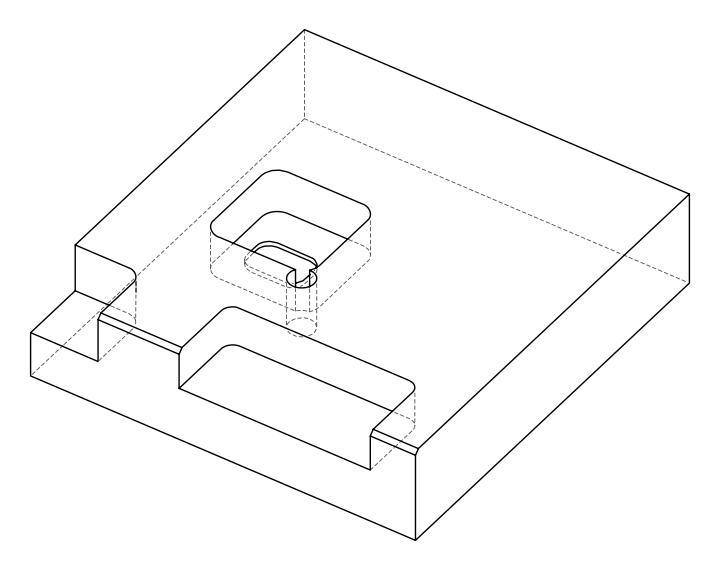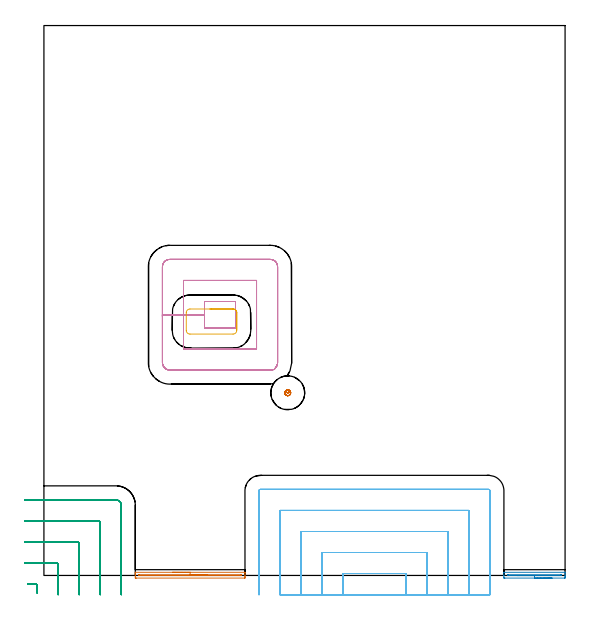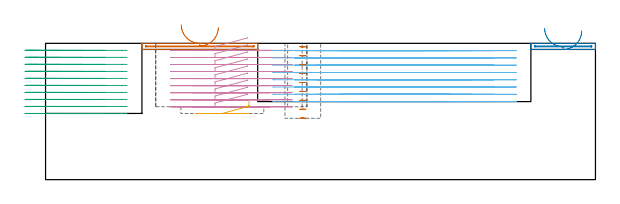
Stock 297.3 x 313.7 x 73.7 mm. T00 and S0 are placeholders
(PLAN: 7 operations, 1 tool changes, 43.7 min)
(1 AREA_MILL | FG_CHAMFER_SURFACE | UGT0205_001 | 1.15 min | 368 mm3)
(2 AREA_MILL_1 | FG_CHAMFER_SURFACE_1 | UGT0205_001 | 0.7 min | 202 mm3)
(3 MILL_CORNER_NOTCH_RECTANGULAR | CORNER_NOTCH_RECTANGULAR | NXT0201_012 | Follow Part, ap 4, ae 75% | 7.23 min | 99931 mm3)
(4 MILL_RECTANGULAR_POCKET | POCKET_RECTANGULAR_STRAIGHT | NXT0201_012 | Follow Part, ap 4, ae 75% | 10.04 min | 217370 mm3)
(5 MILL_RECTANGULAR_POCKET_1 | POCKET_RECTANGULAR_STRAIGHT_1 | NXT0201_012 | Follow Part, ap 4, ae 75% | 0.28 min | 4574 mm3)
(6 MILL_SLOT | SLOT_PARTIAL_RECTANGULAR | NXT0201_012 | Follow Part, ap 4, ae 75% | 23.72 min | 264594 mm3)
(7 MILL_BLIND_HOLE_FROM_SOLID_MATERIAL | STEP1POCKET | NXT0201_012 | Spiral | 0.57 min | 11428 mm3)
(TOOL UGT0205_001 | Chamfer Mill 20 x 3 x 45 deg. | D20 FL50 Z2)
(TOOL NXT0201_012 | ENDMILL 16mm [2P460-1600-NA 1630] | D16 FL38 Z6)
(OP 1 AREA_MILL)
G17 G21 G94 G90
T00 M6
G54
G17 G0 G90 X73.4 Y1.8 S1061 M3
G43 Z83.7 H0
G94 G1 X73.438 Z82.828 F250.
X73.552 Z81.963
X73.741 Z81.112
X74.003 Z80.28
X74.337 Z79.474
X74.74 Z78.7
X75.208 Z77.964
X75.74 Z77.272
X76.329 Z76.629
X76.972 Z76.039
X77.664 Z75.508
X78.4 Z75.04
X79.174 Z74.637
X79.98 Z74.303
X80.812 Z74.041
X81.663 Z73.852
X82.528 Z73.738
X83.4 Z73.7
X114.567
X114.69 Y1.797 Z73.688
X114.698 Y1.7 Z73.592
X114.7 Y1.597 Z73.496
Y0.939 Z72.838
Y0.234 Z72.133
Y-0.287 Z71.609
Y-0.547 Z71.35
Y-1.16 Z70.736
Y-1.42 Z70.477
X114.697 Y-1.491 Z70.405
X114.394 Y-1.5 Z70.4
X52.678
X52.405 Y-1.498 Z70.402
X52.103 Y-1.491 Z70.405
X52.1 Y-1.42 Z70.477
Y-0.287 Z71.609
Y0.234 Z72.133
Y0.939 Z72.838
Y1.597 Z73.496
X52.102 Y1.7 Z73.592
X52.11 Y1.797 Z73.688
X52.233 Y1.8 Z73.7
X83.4
Y0.386 Z72.286
X112.341
X112.547 Y0.384 Z72.284
X112.667 Y0.381 Z72.281
X112.689 Y0.379 Z72.279
X112.694 Y0.364 Z72.264
X112.697 Y0.345 Z72.245
X112.699 Y0.235 Z72.135
X112.693 Y-0.026 Z71.874
X112.69 Y-0.078 Z71.822
X112.581 Y-0.081 Z71.819
X112.341 Y-0.084 Z71.816
X112.136 Y-0.086 Z71.814
X111.931
X54.459
X54.253 Y-0.085 Z71.815
X54.133 Y-0.081 Z71.819
X54.111 Y-0.079 Z71.821
X54.106 Y-0.065 Z71.835
X54.103 Y-0.045 Z71.855
X54.101 Y0.064 Z71.964
X54.109 Y0.271 Z72.171
X54.115 Y0.379 Z72.279
X54.143 Y0.382 Z72.282
X54.216 Y0.384 Z72.284
X54.364 Y0.385 Z72.285
X54.459 Y0.386 Z72.286
X83.4
X84.272 Z72.324
X85.136 Z72.438
X85.988 Z72.626
X86.82 Z72.889
X87.626 Z73.223
X88.4 Z73.625
X89.136 Z74.094
X89.828 Z74.625
X90.471 Z75.215
X91.06 Z75.858
X91.591 Z76.55
X92.06 Z77.286
X92.463 Z78.059
X92.797 Z78.865
X93.059 Z79.697
X93.248 Z80.549
X93.362 Z81.414
X93.4 Z82.286
G0 Z83.7
M5
M2
(OP 2 AREA_MILL_1)
G17 G21 G94 G90
T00 M6
G54
G17 G0 G90 X289.85 Y-1.5 S1061 M3
G43 Z83.7 H0
Z80.4
G94 G1 X289.812 Z79.528 F250.
X289.698 Z78.663
X289.509 Z77.812
X289.247 Z76.98
X288.913 Z76.174
X288.51 Z75.4
X288.042 Z74.664
X287.51 Z73.972
X286.921 Z73.329
X286.278 Z72.739
X285.586 Z72.208
X284.85 Z71.74
X284.076 Z71.337
X283.27 Z71.003
X282.438 Z70.741
X281.586 Z70.552
X280.722 Z70.438
X279.85 Z70.4
X262.958
X262.685 Y-1.498 Z70.402
X262.402 Y-1.491 Z70.405
X262.4 Y-1.383 Z70.515
Y-0.287 Z71.609
Y0.159 Z72.058
Y1.627 Z73.525
X262.402 Y1.715 Z73.607
X262.41 Y1.797 Z73.689
X262.513 Y1.8 Z73.7
X297.187
X297.29 Y1.797 Z73.689
X297.298 Y1.715 Z73.607
X297.3 Y1.627 Z73.525
Y0.159 Z72.058
Y-0.287 Z71.609
Y-0.51 Z71.387
Y-1.16 Z70.737
Y-1.383 Z70.515
X297.298 Y-1.491 Z70.405
X297.014 Y-1.5 Z70.4
X279.85
Y-0.086 Z71.814
X265.216
X264.736 Y-0.084 Z71.816
X264.528 Y-0.082 Z71.818
X264.43 Y-0.079 Z71.821
X264.41 Y-0.048 Z71.852
X264.403 Y0.04 Z71.94
X264.405 Y0.208 Z72.108
X264.409 Y0.315 Z72.215
X264.415 Y0.38 Z72.28
X264.425 Y0.381 Z72.281
X264.498 Y0.384 Z72.284
X264.647 Y0.385 Z72.285
X264.736 Y0.386 Z72.286
X294.759 Y0.385 Z72.285
X294.964 Y0.384 Z72.284
X295.172 Y0.382 Z72.282
X295.27 Y0.379 Z72.279
X295.29 Y0.348 Z72.248
X295.296 Y0.26 Z72.16
X295.293 Y-0.015 Z71.885
X295.29 Y-0.069 Z71.831
X295.286 Y-0.079 Z71.821
X295.263 Y-0.081 Z71.819
X295.204 Y-0.084 Z71.816
X294.964 Y-0.085 Z71.815
X294.759 Y-0.086 Z71.814
X279.85
X278.978 Z71.852
X278.114 Z71.966
X277.262 Z72.155
X276.43 Z72.417
X275.624 Z72.751
X274.85 Z73.154
X274.114 Z73.623
X273.422 Z74.154
X272.779 Z74.743
X272.19 Z75.386
X271.658 Z76.078
X271.19 Z76.814
X270.787 Z77.588
X270.453 Z78.394
X270.191 Z79.226
X270.002 Z80.078
X269.888 Z80.943
X269.85 Z81.814
G0 Z83.7
M5
M2
(OP 3 MILL_CORNER_NOTCH_RECTANGULAR)
G17 G21 G94 G90
T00 M6
G54
G17 G0 G90 X-3.9 Y-9.985 S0 M3
G43 Z83.7 H1
Z69.91
G94 G1 Y-6.985 F250.
Y-5.696
G3 X-4.696 Y-4.9 R0.8
G1 X-6.324
X-9.324
G0 Z83.7
X8.1 Y-11.
Z69.91
G1 Y-8.
Y6.304 F500.
G3 X7.304 Y7.1 R0.8
G1 X-8.
X-11. F250.
G0 Z83.7
X20.1 Y-11.
Z69.91
G1 Y-8.
Y18.304 F500.
G3 X19.304 Y19.1 R0.8
G1 X-8.
X-11. F250.
G0 Z83.7
X32.1 Y-11.
Z69.91
G1 Y-8.
Y30.304 F500.
G3 X31.304 Y31.1 R0.8
G1 X-8.
X-11. F250.
G0 Z83.7
X44.1 Y-11.
Z69.91
G1 Y-8.
Y40.2 F500.
G3 X41.2 Y43.1 R2.9
G1 X-8.
X-11. F250.
G0 Z83.7
X-3.9 Y-9.985
Z66.12
G1 Y-6.985
Y-5.696
G3 X-4.696 Y-4.9 R0.8
G1 X-6.324
X-9.324
G0 Z83.7
X8.1 Y-11.
Z66.12
G1 Y-8.
Y6.304 F500.
G3 X7.304 Y7.1 R0.8
G1 X-8.
X-11. F250.
G0 Z83.7
X20.1 Y-11.
Z66.12
G1 Y-8.
Y18.304 F500.
G3 X19.304 Y19.1 R0.8
G1 X-8.
X-11. F250.
G0 Z83.7
X32.1 Y-11.
Z66.12
G1 Y-8.
Y30.304 F500.
G3 X31.304 Y31.1 R0.8
G1 X-8.
X-11. F250.
G0 Z83.7
X44.1 Y-11.
Z66.12
G1 Y-8.
Y40.2 F500.
G3 X41.2 Y43.1 R2.9
G1 X-8.
X-11. F250.
G0 Z83.7
X-3.9 Y-9.985
Z62.33
G1 Y-6.985
Y-5.696
G3 X-4.696 Y-4.9 R0.8
G1 X-6.324
X-9.324
G0 Z83.7
X8.1 Y-11.
Z62.33
G1 Y-8.
Y6.304 F500.
G3 X7.304 Y7.1 R0.8
G1 X-8.
X-11. F250.
G0 Z83.7
X20.1 Y-11.
Z62.33
G1 Y-8.
Y18.304 F500.
G3 X19.304 Y19.1 R0.8
G1 X-8.
X-11. F250.
G0 Z83.7
X32.1 Y-11.
Z62.33
G1 Y-8.
Y30.304 F500.
G3 X31.304 Y31.1 R0.8
G1 X-8.
X-11. F250.
G0 Z83.7
X44.1 Y-11.
Z62.33
G1 Y-8.
Y40.2 F500.
G3 X41.2 Y43.1 R2.9
G1 X-8.
X-11. F250.
G0 Z83.7
X-3.9 Y-9.985
Z58.54
G1 Y-6.985
Y-5.696
G3 X-4.696 Y-4.9 R0.8
G1 X-6.324
X-9.324
G0 Z83.7
X8.1 Y-11.
Z58.54
G1 Y-8.
Y6.304 F500.
G3 X7.304 Y7.1 R0.8
G1 X-8.
X-11. F250.
G0 Z83.7
X20.1 Y-11.
Z58.54
G1 Y-8.
Y18.304 F500.
G3 X19.304 Y19.1 R0.8
G1 X-8.
X-11. F250.
G0 Z83.7
X32.1 Y-11.
Z58.54
G1 Y-8.
Y30.304 F500.
G3 X31.304 Y31.1 R0.8
G1 X-8.
X-11. F250.
G0 Z83.7
X44.1 Y-11.
Z58.54
G1 Y-8.
Y40.2 F500.
G3 X41.2 Y43.1 R2.9
G1 X-8.
X-11. F250.
G0 Z83.7
X-3.9 Y-9.985
Z54.75
G1 Y-6.985
Y-5.696
G3 X-4.696 Y-4.9 R0.8
G1 X-6.324
X-9.324
G0 Z83.7
X8.1 Y-11.
Z54.75
G1 Y-8.
Y6.304 F500.
G3 X7.304 Y7.1 R0.8
G1 X-8.
X-11. F250.
G0 Z83.7
X20.1 Y-11.
Z54.75
G1 Y-8.
Y18.304 F500.
G3 X19.304 Y19.1 R0.8
G1 X-8.
X-11. F250.
G0 Z83.7
X32.1 Y-11.
Z54.75
G1 Y-8.
Y30.304 F500.
G3 X31.304 Y31.1 R0.8
G1 X-8.
X-11. F250.
G0 Z83.7
X44.1 Y-11.
Z54.75
G1 Y-8.
Y40.2 F500.
G3 X41.2 Y43.1 R2.9
G1 X-8.
X-11. F250.
G0 Z83.7
X-3.9 Y-9.985
Z50.96
G1 Y-6.985
Y-5.696
G3 X-4.696 Y-4.9 R0.8
G1 X-6.324
X-9.324
G0 Z83.7
X8.1 Y-11.
Z50.96
G1 Y-8.
Y6.304 F500.
G3 X7.304 Y7.1 R0.8
G1 X-8.
X-11. F250.
G0 Z83.7
X20.1 Y-11.
Z50.96
G1 Y-8.
Y18.304 F500.
G3 X19.304 Y19.1 R0.8
G1 X-8.
X-11. F250.
G0 Z83.7
X32.1 Y-11.
Z50.96
G1 Y-8.
Y30.304 F500.
G3 X31.304 Y31.1 R0.8
G1 X-8.
X-11. F250.
G0 Z83.7
X44.1 Y-11.
Z50.96
G1 Y-8.
Y40.2 F500.
G3 X41.2 Y43.1 R2.9
G1 X-8.
X-11. F250.
G0 Z83.7
X-3.9 Y-9.985
Z47.17
G1 Y-6.985
Y-5.696
G3 X-4.696 Y-4.9 R0.8
G1 X-6.324
X-9.324
G0 Z83.7
X8.1 Y-11.
Z47.17
G1 Y-8.
Y6.304 F500.
G3 X7.304 Y7.1 R0.8
G1 X-8.
X-11. F250.
G0 Z83.7
X20.1 Y-11.
Z47.17
G1 Y-8.
Y18.304 F500.
G3 X19.304 Y19.1 R0.8
G1 X-8.
X-11. F250.
G0 Z83.7
X32.1 Y-11.
Z47.17
G1 Y-8.
Y30.304 F500.
G3 X31.304 Y31.1 R0.8
G1 X-8.
X-11. F250.
G0 Z83.7
X44.1 Y-11.
Z47.17
G1 Y-8.
Y40.2 F500.
G3 X41.2 Y43.1 R2.9
G1 X-8.
X-11. F250.
G0 Z83.7
X-3.9 Y-9.985
Z43.38
G1 Y-6.985
Y-5.696
G3 X-4.696 Y-4.9 R0.8
G1 X-6.324
X-9.324
G0 Z83.7
X8.1 Y-11.
Z43.38
G1 Y-8.
Y6.304 F500.
G3 X7.304 Y7.1 R0.8
G1 X-8.
X-11. F250.
G0 Z83.7
X20.1 Y-11.
Z43.38
G1 Y-8.
Y18.304 F500.
G3 X19.304 Y19.1 R0.8
G1 X-8.
X-11. F250.
G0 Z83.7
X32.1 Y-11.
Z43.38
G1 Y-8.
Y30.304 F500.
G3 X31.304 Y31.1 R0.8
G1 X-8.
X-11. F250.
G0 Z83.7
X44.1 Y-11.
Z43.38
G1 Y-8.
Y40.2 F500.
G3 X41.2 Y43.1 R2.9
G1 X-8.
X-11. F250.
G0 Z83.7
X-3.9 Y-9.985
Z39.59
G1 Y-6.985
Y-5.696
G3 X-4.696 Y-4.9 R0.8
G1 X-6.324
X-9.324
G0 Z83.7
X8.1 Y-11.
Z39.59
G1 Y-8.
Y6.304 F500.
G3 X7.304 Y7.1 R0.8
G1 X-8.
X-11. F250.
G0 Z83.7
X20.1 Y-11.
Z39.59
G1 Y-8.
Y18.304 F500.
G3 X19.304 Y19.1 R0.8
G1 X-8.
X-11. F250.
G0 Z83.7
X32.1 Y-11.
Z39.59
G1 Y-8.
Y30.304 F500.
G3 X31.304 Y31.1 R0.8
G1 X-8.
X-11. F250.
G0 Z83.7
X44.1 Y-11.
Z39.59
G1 Y-8.
Y40.2 F500.
G3 X41.2 Y43.1 R2.9
G1 X-8.
X-11. F250.
G0 Z83.7
X-3.9 Y-9.985
Z35.8
G1 Y-6.985
Y-5.696
G3 X-4.696 Y-4.9 R0.8
G1 X-6.324
X-9.324
G0 Z83.7
X8.1 Y-11.
Z35.8
G1 Y-8.
Y6.304 F500.
G3 X7.304 Y7.1 R0.8
G1 X-8.
X-11. F250.
G0 Z83.7
X20.1 Y-11.
Z35.8
G1 Y-8.
Y18.304 F500.
G3 X19.304 Y19.1 R0.8
G1 X-8.
X-11. F250.
G0 Z83.7
X32.1 Y-11.
Z35.8
G1 Y-8.
Y30.304 F500.
G3 X31.304 Y31.1 R0.8
G1 X-8.
X-11. F250.
G0 Z83.7
X44.1 Y-11.
Z35.8
G1 Y-8.
Y40.2 F500.
G3 X41.2 Y43.1 R2.9
G1 X-8.
X-11. F250.
G0 Z83.7
M5
M2
(OP 4 MILL_RECTANGULAR_POCKET)
G17 G21 G94 G90
T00 M6
G54
G17 G0 G90 X109.3 Y156.131 S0 M3
G43 Z83.7 H1
Z76.7
G94 G1 Y156.3 Z76.655 F250.
X91.6 Z71.912
Y148.75 Z69.889
Y141.2 F500.
X109.3
Y156.3
X91.6
Y148.75
X79.6
Y129.2
X121.3
Y168.3
X79.6
Y148.75
X67.6
Y121.4
G3 X71.8 Y117.2 R4.2
G1 X129.1
G3 X129.731 Y117.248 R4.2
G1 X131.369 Y117.496
X132.397 Y118.798
G3 X133.3 Y121.4 R4.2
G1 Y176.1
G3 X129.1 Y180.3 R4.2
G1 X71.8
G3 X67.6 Y176.1 R4.2
G1 Y148.75
Y147.75
G0 X109.3 Y156.131 Z72.889
G1 Y156.3 Z72.843 F250.
X91.6 Z68.101
Y148.75 Z66.078
Y141.2 F500.
X109.3
Y156.3
X91.6
Y148.75
X79.6
Y129.2
X121.3
Y168.3
X79.6
Y148.75
X67.6
Y121.4
G3 X71.8 Y117.2 R4.2
G1 X129.1
G3 X129.731 Y117.248 R4.2
G1 X131.369 Y117.496
X132.397 Y118.798
G3 X133.3 Y121.4 R4.2
G1 Y176.1
G3 X129.1 Y180.3 R4.2
G1 X71.8
G3 X67.6 Y176.1 R4.2
G1 Y148.75
Y147.75
G0 X109.3 Y156.131 Z69.078
G1 Y156.3 Z69.032 F250.
X91.6 Z64.29
Y148.75 Z62.267
Y141.2 F500.
X109.3
Y156.3
X91.6
Y148.75
X79.6
Y129.2
X121.3
Y168.3
X79.6
Y148.75
X67.6
Y121.4
G3 X71.8 Y117.2 R4.2
G1 X129.1
G3 X129.731 Y117.248 R4.2
G1 X131.369 Y117.496
X132.397 Y118.798
G3 X133.3 Y121.4 R4.2
G1 Y176.1
G3 X129.1 Y180.3 R4.2
G1 X71.8
G3 X67.6 Y176.1 R4.2
G1 Y148.75
Y147.75
G0 X109.3 Y156.131 Z65.267
G1 Y156.3 Z65.221 F250.
X91.6 Z60.479
Y148.75 Z58.456
Y141.2 F500.
X109.3
Y156.3
X91.6
Y148.75
X79.6
Y129.2
X121.3
Y168.3
X79.6
Y148.75
X67.6
Y121.4
G3 X71.8 Y117.2 R4.2
G1 X129.1
G3 X129.731 Y117.248 R4.2
G1 X131.369 Y117.496
X132.397 Y118.798
G3 X133.3 Y121.4 R4.2
G1 Y176.1
G3 X129.1 Y180.3 R4.2
G1 X71.8
G3 X67.6 Y176.1 R4.2
G1 Y148.75
Y147.75
G0 X109.3 Y156.131 Z61.456
G1 Y156.3 Z61.41 F250.
X91.6 Z56.667
Y148.75 Z54.644
Y141.2 F500.
X109.3
Y156.3
X91.6
Y148.75
X79.6
Y129.2
X121.3
Y168.3
X79.6
Y148.75
X67.6
Y121.4
G3 X71.8 Y117.2 R4.2
G1 X129.1
G3 X129.731 Y117.248 R4.2
G1 X131.369 Y117.496
X132.397 Y118.798
G3 X133.3 Y121.4 R4.2
G1 Y176.1
G3 X129.1 Y180.3 R4.2
G1 X71.8
G3 X67.6 Y176.1 R4.2
G1 Y148.75
Y147.75
G0 X109.3 Y156.131 Z57.644
G1 Y156.3 Z57.599 F250.
X91.6 Z52.856
Y148.75 Z50.833
Y141.2 F500.
X109.3
Y156.3
X91.6
Y148.75
X79.6
Y129.2
X121.3
Y168.3
X79.6
Y148.75
X67.6
Y121.4
G3 X71.8 Y117.2 R4.2
G1 X129.1
G3 X129.731 Y117.248 R4.2
G1 X131.369 Y117.496
X132.397 Y118.798
G3 X133.3 Y121.4 R4.2
G1 Y176.1
G3 X129.1 Y180.3 R4.2
G1 X71.8
G3 X67.6 Y176.1 R4.2
G1 Y148.75
Y147.75
G0 X109.3 Y156.131 Z53.833
G1 Y156.3 Z53.788 F250.
X91.6 Z49.045
Y148.75 Z47.022
Y141.2 F500.
X109.3
Y156.3
X91.6
Y148.75
X79.6
Y129.2
X121.3
Y168.3
X79.6
Y148.75
X67.6
Y121.4
G3 X71.8 Y117.2 R4.2
G1 X129.1
G3 X129.731 Y117.248 R4.2
G1 X131.369 Y117.496
X132.397 Y118.798
G3 X133.3 Y121.4 R4.2
G1 Y176.1
G3 X129.1 Y180.3 R4.2
G1 X71.8
G3 X67.6 Y176.1 R4.2
G1 Y148.75
Y147.75
G0 X109.3 Y156.131 Z50.022
G1 Y156.3 Z49.977 F250.
X91.6 Z45.234
Y148.75 Z43.211
Y141.2 F500.
X109.3
Y156.3
X91.6
Y148.75
X79.6
Y129.2
X121.3
Y168.3
X79.6
Y148.75
X67.6
Y121.4
G3 X71.8 Y117.2 R4.2
G1 X129.1
G3 X129.731 Y117.248 R4.2
G1 X131.369 Y117.496
X132.397 Y118.798
G3 X133.3 Y121.4 R4.2
G1 Y176.1
G3 X129.1 Y180.3 R4.2
G1 X71.8
G3 X67.6 Y176.1 R4.2
G1 Y148.75
Y147.75
G0 X109.3 Y156.131 Z46.211
G1 Y156.3 Z46.166 F250.
X91.6 Z41.423
Y148.75 Z39.4
Y141.2 F500.
X109.3
Y156.3
X91.6
Y148.75
X79.6
Y129.2
X121.3
Y168.3
X79.6
Y148.75
X67.6
Y121.4
G3 X71.8 Y117.2 R4.2
G1 X129.1
G3 X129.731 Y117.248 R4.2
G1 X131.369 Y117.496
X132.397 Y118.798
G3 X133.3 Y121.4 R4.2
G1 Y176.1
G3 X129.1 Y180.3 R4.2
G1 X71.8
G3 X67.6 Y176.1 R4.2
G1 Y148.75
Y147.75
G0 Z83.7
M5
M2
(OP 5 MILL_RECTANGULAR_POCKET_1)
G17 G21 G94 G90
T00 M6
G54
G17 G0 G90 X110. Y140.162 S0 M3
G43 Z83.7 H1
Z42.59
G94 G1 Y150.045 Z39.942 F250.
X109.941 Y150.417 Z39.841
X109.816 Y150.772 Z39.74
X109.63 Y151.099 Z39.639
X109.388 Y151.388 Z39.538
X109.099 Y151.63 Z39.437
X108.772 Y151.816 Z39.336
X108.417 Y151.941 Z39.236
X108.045 Y152. Z39.135
X95.6 Z35.8
X83.3 F500.
G3 X81.2 Y149.9 R2.1
G1 Y139.8
G3 X83.3 Y137.7 R2.1
G1 X107.9
G3 X110. Y139.8 R2.1
G1 Y149.9
G3 X107.9 Y152. R2.1
G1 X95.6
X94.6
G0 Z83.7
M5
M2
(OP 6 MILL_SLOT)
G17 G21 G94 G90
T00 M6
G54
G17 G0 G90 X206.4 Y-11. S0 M3
G43 Z83.7 H1
Z69.762
G94 G1 Y-8. F250.
Y1.1 F500.
X170.7
Y-8.
Y-11. F250.
X218.4
Y-8.
Y13.1 F500.
X158.7
Y-8.
Y-11. F250.
X230.4
Y-8.
Y25.1 F500.
X146.7
Y-8.
Y-11. F250.
X242.4
Y-8.
Y37.1 F500.
X134.7
Y-8.
Y-11. F250.
X254.4
Y-8.
Y48.3 F500.
G3 X253.6 Y49.1 R0.8
G1 X123.5
G3 X122.7 Y48.3 R0.8
G1 Y-8.
Y-11. F250.
G0 X206.4 Z65.825
G1 Y-8.
Y1.1 F500.
X170.7
Y-8.
Y-11. F250.
X218.4
Y-8.
Y13.1 F500.
X158.7
Y-8.
Y-11. F250.
X230.4
Y-8.
Y25.1 F500.
X146.7
Y-8.
Y-11. F250.
X242.4
Y-8.
Y37.1 F500.
X134.7
Y-8.
Y-11. F250.
X254.4
Y-8.
Y48.3 F500.
G3 X253.6 Y49.1 R0.8
G1 X123.5
G3 X122.7 Y48.3 R0.8
G1 Y-8.
Y-11. F250.
G0 X206.4 Z61.887
G1 Y-8.
Y1.1 F500.
X170.7
Y-8.
Y-11. F250.
X218.4
Y-8.
Y13.1 F500.
X158.7
Y-8.
Y-11. F250.
X230.4
Y-8.
Y25.1 F500.
X146.7
Y-8.
Y-11. F250.
X242.4
Y-8.
Y37.1 F500.
X134.7
Y-8.
Y-11. F250.
X254.4
Y-8.
Y48.3 F500.
G3 X253.6 Y49.1 R0.8
G1 X123.5
G3 X122.7 Y48.3 R0.8
G1 Y-8.
Y-11. F250.
G0 X206.4 Z57.95
G1 Y-8.
Y1.1 F500.
X170.7
Y-8.
Y-11. F250.
X218.4
Y-8.
Y13.1 F500.
X158.7
Y-8.
Y-11. F250.
X230.4
Y-8.
Y25.1 F500.
X146.7
Y-8.
Y-11. F250.
X242.4
Y-8.
Y37.1 F500.
X134.7
Y-8.
Y-11. F250.
X254.4
Y-8.
Y48.3 F500.
G3 X253.6 Y49.1 R0.8
G1 X123.5
G3 X122.7 Y48.3 R0.8
G1 Y-8.
Y-11. F250.
G0 X206.4 Z54.012
G1 Y-8.
Y1.1 F500.
X170.7
Y-8.
Y-11. F250.
X218.4
Y-8.
Y13.1 F500.
X158.7
Y-8.
Y-11. F250.
X230.4
Y-8.
Y25.1 F500.
X146.7
Y-8.
Y-11. F250.
X242.4
Y-8.
Y37.1 F500.
X134.7
Y-8.
Y-11. F250.
X254.4
Y-8.
Y48.3 F500.
G3 X253.6 Y49.1 R0.8
G1 X123.5
G3 X122.7 Y48.3 R0.8
G1 Y-8.
Y-11. F250.
G0 X206.4 Z50.075
G1 Y-8.
Y1.1 F500.
X170.7
Y-8.
Y-11. F250.
X218.4
Y-8.
Y13.1 F500.
X158.7
Y-8.
Y-11. F250.
X230.4
Y-8.
Y25.1 F500.
X146.7
Y-8.
Y-11. F250.
X242.4
Y-8.
Y37.1 F500.
X134.7
Y-8.
Y-11. F250.
X254.4
Y-8.
Y48.3 F500.
G3 X253.6 Y49.1 R0.8
G1 X123.5
G3 X122.7 Y48.3 R0.8
G1 Y-8.
Y-11. F250.
G0 X206.4 Z46.137
G1 Y-8.
Y1.1 F500.
X170.7
Y-8.
Y-11. F250.
X218.4
Y-8.
Y13.1 F500.
X158.7
Y-8.
Y-11. F250.
X230.4
Y-8.
Y25.1 F500.
X146.7
Y-8.
Y-11. F250.
X242.4
Y-8.
Y37.1 F500.
X134.7
Y-8.
Y-11. F250.
X254.4
Y-8.
Y48.3 F500.
G3 X253.6 Y49.1 R0.8
G1 X123.5
G3 X122.7 Y48.3 R0.8
G1 Y-8.
Y-11. F250.
G0 X206.4 Z42.2
G1 Y-8.
Y1.1 F500.
X170.7
Y-8.
Y-11. F250.
X218.4
Y-8.
Y13.1 F500.
X158.7
Y-8.
Y-11. F250.
X230.4
Y-8.
Y25.1 F500.
X146.7
Y-8.
Y-11. F250.
X242.4
Y-8.
Y37.1 F500.
X134.7
Y-8.
Y-11. F250.
X254.4
Y-8.
Y48.3 F500.
G3 X253.6 Y49.1 R0.8
G1 X123.5
G3 X122.7 Y48.3 R0.8
G1 Y-8.
Y-11. F250.
G0 Z83.7
M5
M2
(OP 7 MILL_BLIND_HOLE_FROM_SOLID_MATERIAL)
G17 G21 G94 G90
T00 M6
G54
G17 G0 G90 X139.1 Y104.2 S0 M3
G43 Z83.7 H1
Z71.867
G94 G3 X139.925 Y105.025 R0.825 F250.
X139.1 Y105.85 R0.825
X137.45 Y104.2 R1.65
X139.1 Y105.85 R-1.65
X138.275 Y105.025 R0.825
X139.1 Y104.2 R0.825
G0 Z67.033
G3 X139.925 Y105.025 R0.825
X139.1 Y105.85 R0.825
X137.45 Y104.2 R1.65
X139.1 Y105.85 R-1.65
X138.275 Y105.025 R0.825
X139.1 Y104.2 R0.825
G0 Z62.2
G3 X139.925 Y105.025 R0.825
X139.1 Y105.85 R0.825
X137.45 Y104.2 R1.65
X139.1 Y105.85 R-1.65
X138.275 Y105.025 R0.825
X139.1 Y104.2 R0.825
G0 Z57.367
G3 X139.925 Y105.025 R0.825
X139.1 Y105.85 R0.825
X137.45 Y104.2 R1.65
X139.1 Y105.85 R-1.65
X138.275 Y105.025 R0.825
X139.1 Y104.2 R0.825
G0 Z52.533
G3 X139.925 Y105.025 R0.825
X139.1 Y105.85 R0.825
X137.45 Y104.2 R1.65
X139.1 Y105.85 R-1.65
X138.275 Y105.025 R0.825
X139.1 Y104.2 R0.825
G0 Z47.7
G3 X139.925 Y105.025 R0.825
X139.1 Y105.85 R0.825
X137.45 Y104.2 R1.65
X139.1 Y105.85 R-1.65
X138.275 Y105.025 R0.825
X139.1 Y104.2 R0.825
G0 Z42.867
G3 X139.925 Y105.025 R0.825
X139.1 Y105.85 R0.825
X137.45 Y104.2 R1.65
X139.1 Y105.85 R-1.65
X138.275 Y105.025 R0.825
X139.1 Y104.2 R0.825
G0 Z38.033
G3 X139.925 Y105.025 R0.825
X139.1 Y105.85 R0.825
X137.45 Y104.2 R1.65
X139.1 Y105.85 R-1.65
X138.275 Y105.025 R0.825
X139.1 Y104.2 R0.825
G0 Z33.2
G3 X139.925 Y105.025 R0.825
X139.1 Y105.85 R0.825
X137.45 Y104.2 R1.65
X139.1 Y105.85 R-1.65
X138.275 Y105.025 R0.825
X139.1 Y104.2 R0.825
G0 Z83.7
M5
M2
